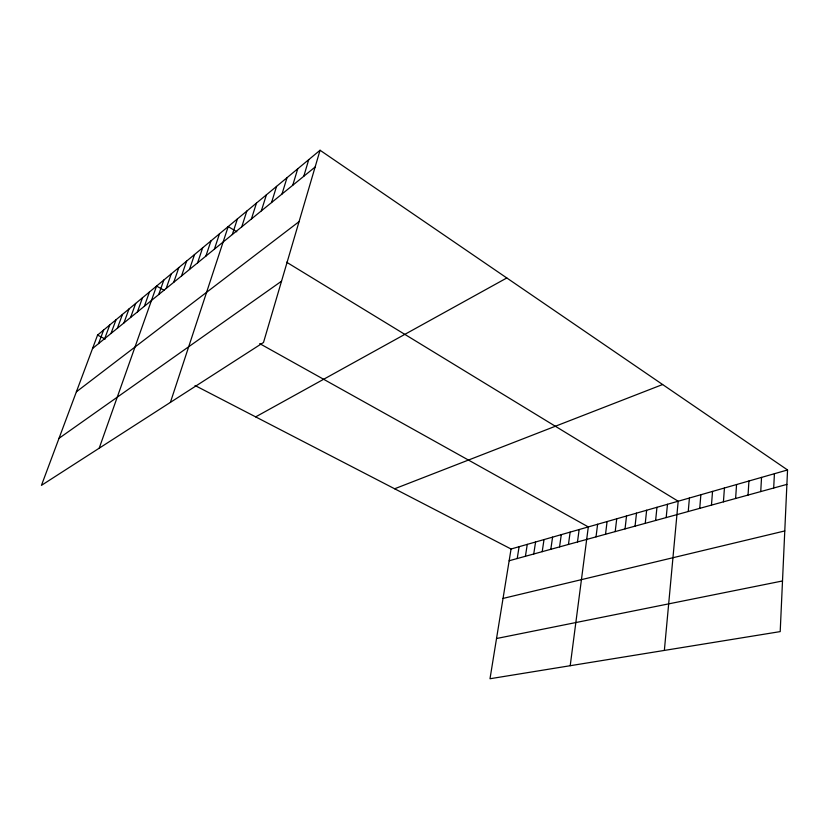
<?xml version="1.0" encoding="UTF-8"?>
<svg xmlns="http://www.w3.org/2000/svg" width="829" height="829" viewBox="0 0 829 829"><rect width="100%" height="100%" fill="white"/><g stroke="black" fill="none" stroke-linecap="round" stroke-linejoin="round"><path stroke-width="1.24" d="M787.55 469.96L780.203 631.605L490.001 678.744L511.058 549.005L787.55 469.96L320.056 150.256L97.563 335.092L41.45 485.359L263.508 342.47L320.056 150.256M773.685 488.022L774.421 473.711M760.742 491.576L761.54 477.39M748.048 495.068L748.929 480.996M735.613 498.488L736.556 484.53M723.427 501.835L724.432 488.001M711.469 505.13L712.536 491.4M699.738 508.353L700.868 494.737M688.236 511.514L689.417 498.011M664.361 650.423L678.184 501.224L286.606 262.213M666.184 517.576L667.48 504.281M655.625 520.477L656.962 507.296M645.252 523.337L646.641 510.239M635.055 526.135L636.496 513.141M625.045 528.892L626.517 516.001M615.201 531.596L616.724 518.799M605.533 534.249L607.087 521.555M596.02 536.871L597.616 524.26M570.207 665.718L588.31 526.923L259.695 343.61M577.481 541.969L579.15 529.534M568.445 544.446L570.145 532.114M559.554 546.891L561.295 534.643M550.819 549.295L552.58 537.14M542.207 551.668L544.011 539.586M533.741 553.99L535.575 542M525.42 556.28L527.265 544.373M517.213 558.539L519.099 546.705M303.777 176.276L308.74 159.655M292.741 185.271L297.735 168.805M281.995 194.038L287.01 177.707M271.539 202.566L276.565 186.38M261.342 210.877L266.399 194.836M251.415 218.97L256.482 203.074M241.747 226.856L246.814 211.094M232.307 234.555L237.395 218.929M170.411 402.366L228.203 226.566L236.783 231.799M214.39 249.156L219.488 233.799M205.882 256.099L210.98 240.866M197.571 262.876L202.67 247.767M189.447 269.508L194.556 254.513M181.51 275.974L186.608 261.114M173.748 282.306L178.846 267.56M166.152 288.492L171.261 273.871M158.733 294.554L163.831 280.036M99.2 448.188L156.557 286.078L164.111 290.285M144.36 306.264L149.448 291.984M137.407 311.942L142.484 297.777M130.599 317.497L135.666 303.435M123.925 322.937L128.992 308.979M117.386 328.263L122.443 314.419M110.993 333.476L116.039 319.745M104.723 338.595L109.76 324.958M98.578 343.6L103.604 330.077M92.547 348.512L315.124 167.023M76.382 391.816L299.062 221.633M59.025 438.303L281.539 281.186M255.653 416.883L506.809 277.964M394.635 488.778L662.62 384.521M509.151 560.756L786.897 484.385M503.037 598.424L784.773 530.943M496.53 638.517L782.503 580.963M97.563 335.092L105.21 339.04M195.033 385.516L511.058 549.005"/></g></svg>
